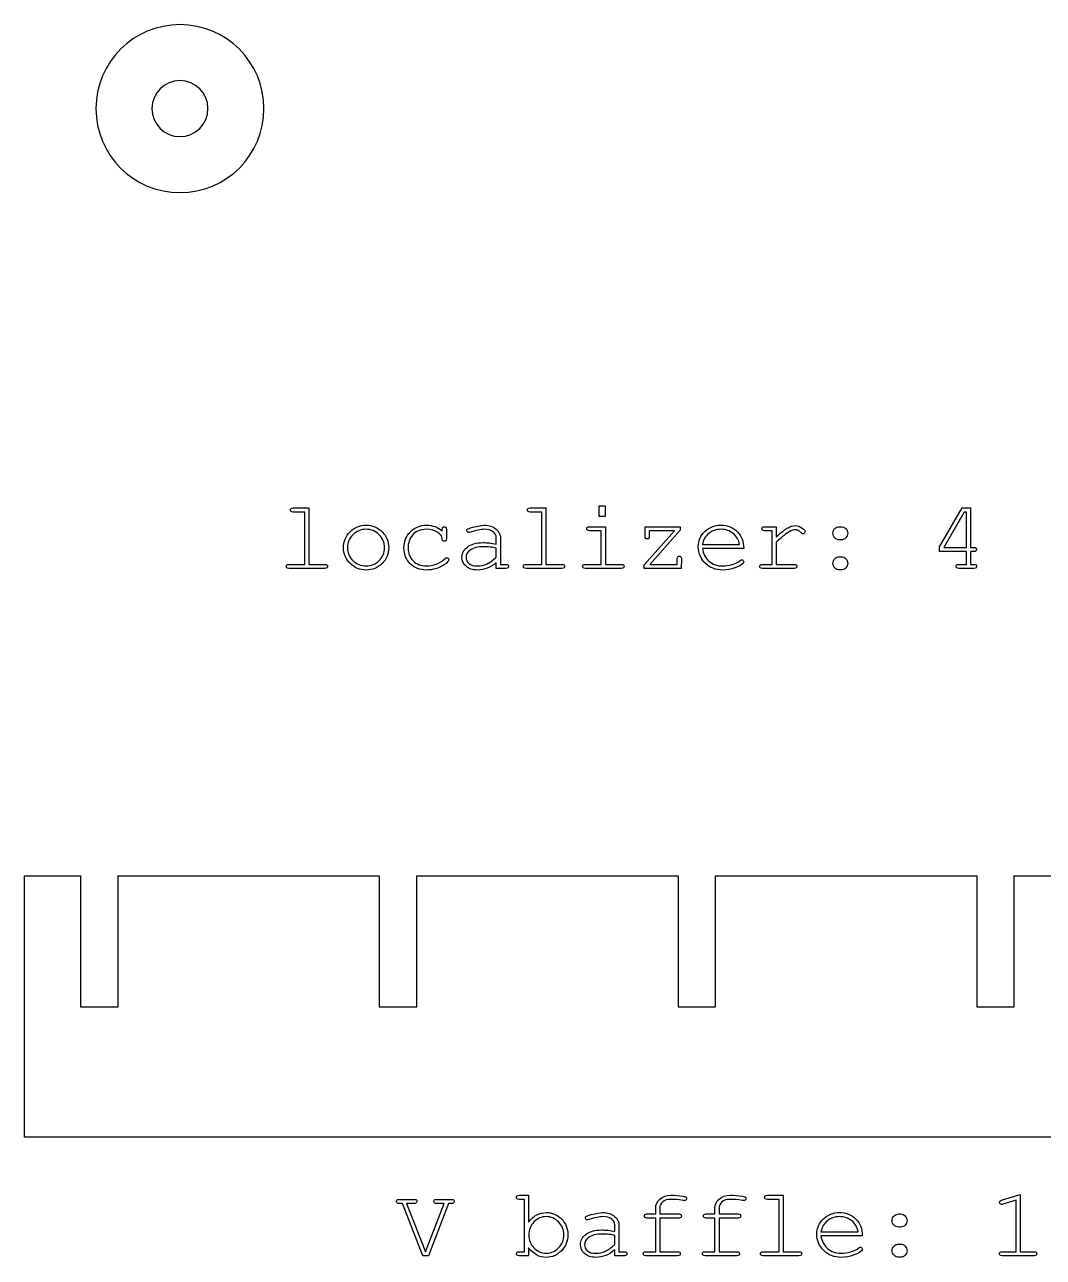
# Model space of a CAD drawing. Extents: x -1 to 217, y 141 to 272.
# Drawn here: x -0.9 to 53.6, y 205.8 to 271.8 of the extents above; entities that cross this region are included whole.
import ezdxf

# ---------------------------------------------------------------- set-up
doc = ezdxf.new("R2010")
doc.units = 0
doc.layers.add('Layer_1', color=7, linetype='CONTINUOUS')

msp = doc.modelspace()

# ---------------------------------------------------------------- linework, layer by layer
at = {"layer": 'Layer_1', "color": 7}
for p, q in [((13.431033, 245.938854), (14.273359, 245.938854)), ((14.056318, 245.719229), (13.431033, 245.719229)), ((14.056318, 242.913198), (14.056318, 245.719229)), ((14.273359, 245.938854), (14.273359, 242.913198)), ((26.131033, 245.938854), (26.973359, 245.938854)), ((26.756317, 245.719229), (26.131033, 245.719229)), ((26.756317, 242.913198), (26.756317, 245.719229)), ((26.973359, 245.938854), (26.973359, 242.913198)), ((29.825381, 245.486685), (29.825381, 246.047374)), ((29.825381, 246.047374), (30.145775, 246.047374)), ((30.145775, 246.047374), (30.145775, 245.486685)), ((48.053725, 243.85371), (49.260369, 245.938854)), ((49.379227, 245.719229), (48.2811, 243.82012)), ((49.260369, 245.938854), (49.712539, 245.938854)), ((49.492913, 245.719229), (49.379227, 245.719229)), ((49.492913, 243.82012), (49.492913, 245.719229)), ((49.712539, 245.938854), (49.712539, 243.82012)), ((30.145775, 245.486685), (29.825381, 245.486685)), ((21.419176, 244.714122), (21.419176, 244.786469)), ((21.419176, 244.714122), (21.419176, 244.714122)), ((21.6388, 244.786469), (21.6388, 244.295543)), ((29.303446, 244.933747), (30.153525, 244.933747)), ((29.936485, 244.714122), (29.303449, 244.714122)), ((29.936485, 242.913198), (29.936485, 244.714122)), ((30.153525, 244.933747), (30.153525, 242.913198)), ((32.238154, 242.889944), (33.855626, 244.714122)), ((32.287247, 244.419566), (32.287247, 244.933747)), ((32.287247, 244.933747), (34.163101, 244.933747)), ((33.855626, 244.714122), (32.506871, 244.714122)), ((32.506871, 244.714122), (32.506871, 244.419566)), ((34.163101, 244.73996), (32.537877, 242.913198)), ((34.163101, 244.933747), (34.163101, 244.73996)), ((39.086832, 244.714122), (38.686339, 244.714122)), ((38.68634, 244.933747), (39.303872, 244.933747)), ((39.086832, 242.905447), (39.086832, 244.714122)), ((39.303872, 244.933747), (39.303872, 244.385977)), ((42.693329, 244.933747), (42.786347, 244.933747)), ((42.693329, 244.933747), (42.693329, 244.933747)), ((18.332026, 243.809785), (18.332026, 243.809785)), ((18.55165, 243.809785), (18.55165, 243.809785)), ((24.312539, 243.998403), (24.312539, 244.349803)), ((24.312539, 243.298188), (24.312539, 243.776195)), ((24.532163, 244.349803), (24.532163, 242.913199)), ((37.562893, 243.763276), (35.351142, 243.763276)), ((35.353726, 243.982901), (37.343268, 243.982901)), ((37.562893, 243.763276), (37.562893, 243.763276)), ((39.303873, 244.101756), (39.303873, 242.913199)), ((42.786347, 244.230948), (42.693329, 244.230948)), ((48.053725, 243.603079), (48.053725, 243.85371)), ((48.2811, 243.82012), (49.492913, 243.82012)), ((49.712539, 243.82012), (49.893408, 243.82012)), ((34.005487, 242.913198), (34.005487, 243.212922)), ((34.225112, 243.212922), (34.222529, 242.696157)), ((42.693329, 243.318858), (42.786347, 243.318858)), ((42.693329, 243.318858), (42.693329, 243.318858)), ((49.492913, 243.603079), (48.053725, 243.603079)), ((49.492913, 242.913198), (49.492913, 243.603079)), ((49.893408, 243.603079), (49.712539, 243.603079)), ((49.712539, 243.603079), (49.712539, 242.913198)), ((13.203656, 242.913198), (14.056318, 242.913198)), ((15.12602, 242.696157), (13.203656, 242.696157)), ((14.273359, 242.913198), (15.12602, 242.913198)), ((24.312539, 242.696157), (24.312539, 243.0088)), ((24.821552, 242.696157), (24.312539, 242.696157)), ((24.532163, 242.913199), (24.82155, 242.913199)), ((25.903656, 242.913198), (26.756317, 242.913198)), ((27.82602, 242.696157), (25.903656, 242.696157)), ((26.973359, 242.913198), (27.82602, 242.913198)), ((29.083824, 242.913198), (29.936485, 242.913198)), ((31.006187, 242.696157), (29.083824, 242.696157)), ((30.153525, 242.913198), (31.006186, 242.913198)), ((32.238154, 242.696157), (32.238154, 242.889944)), ((34.222529, 242.696157), (32.238154, 242.696157)), ((32.537877, 242.913198), (34.005487, 242.913198)), ((40.265054, 242.696157), (38.562315, 242.696157)), ((38.562316, 242.905447), (39.086832, 242.905447)), ((39.303873, 242.913199), (40.265055, 242.913199)), ((42.786347, 242.618643), (42.693329, 242.618643)), ((49.087254, 242.913198), (49.492913, 242.913198)), ((49.893408, 242.696157), (49.087254, 242.696157)), ((49.712539, 242.913198), (49.893408, 242.913198)), ((19.111823, 208.889229), (19.920559, 208.889229)), ((21.109117, 208.889229), (21.915269, 208.889229)), ((25.536754, 209.108854), (26.045767, 209.108854)), ((25.828726, 208.889229), (25.536754, 208.889229)), ((25.828726, 206.083198), (25.828726, 208.889229)), ((26.045767, 209.108854), (26.045767, 207.669665)), ((38.831033, 209.108854), (39.673359, 209.108854)), ((39.456317, 208.889229), (38.831033, 208.889229)), ((39.456317, 206.083198), (39.456317, 208.889229)), ((39.673359, 209.108854), (39.673359, 206.083198)), ((51.378587, 208.840136), (52.370775, 209.152779)), ((52.153734, 208.853055), (51.445767, 208.630847)), ((52.153734, 206.083198), (52.153734, 208.853055)), ((52.370775, 209.152779), (52.370775, 206.083198)), ((19.279771, 208.672188), (19.111823, 208.672188)), ((20.372728, 205.866157), (19.279771, 208.672188)), ((19.920559, 208.672188), (19.504564, 208.672188)), ((19.504564, 208.672188), (20.512254, 206.083198)), ((20.527757, 206.083198), (21.522528, 208.672188)), ((21.749904, 208.672188), (20.675035, 205.866157)), ((21.522528, 208.672188), (21.109117, 208.672188)), ((21.915269, 208.672188), (21.749904, 208.672188)), ((32.380264, 208.103747), (32.850519, 208.103747)), ((32.850519, 208.103747), (32.850519, 208.431893)), ((33.070143, 208.431893), (33.070143, 208.103747)), ((33.070143, 208.103747), (34.085584, 208.103747)), ((35.555264, 208.103747), (36.025519, 208.103747)), ((36.025519, 208.103747), (36.025519, 208.431893)), ((36.245143, 208.431893), (36.245143, 208.103747)), ((36.245143, 208.103747), (37.260584, 208.103747)), ((45.868329, 208.103747), (45.961347, 208.103747)), ((45.868329, 208.103747), (45.868329, 208.103747)), ((30.662539, 207.168403), (30.662539, 207.519803)), ((30.882163, 207.519803), (30.882163, 206.083199)), ((32.850519, 207.884122), (32.380264, 207.884122)), ((32.850519, 206.083198), (32.850519, 207.884122)), ((33.070144, 207.884122), (33.070144, 206.083198)), ((34.085584, 207.884122), (33.070144, 207.884122)), ((36.025519, 207.884122), (35.555264, 207.884122)), ((36.025519, 206.083198), (36.025519, 207.884122)), ((36.245144, 207.884122), (36.245144, 206.083198)), ((37.260584, 207.884122), (36.245144, 207.884122)), ((27.929373, 206.979785), (27.929373, 206.979785)), ((30.662539, 206.468188), (30.662539, 206.946195)), ((43.912893, 206.933276), (41.701142, 206.933276)), ((41.703726, 207.152901), (43.693268, 207.152901)), ((43.912893, 206.933276), (43.912893, 206.933276)), ((45.961347, 207.400948), (45.868329, 207.400948)), ((26.045767, 206.292488), (26.045767, 205.866157)), ((30.662539, 205.866157), (30.662539, 206.1788)), ((45.868329, 206.488858), (45.961347, 206.488858)), ((45.868329, 206.488858), (45.868329, 206.488858)), ((20.675035, 205.866157), (20.372728, 205.866157)), ((20.512254, 206.083198), (20.527757, 206.083198)), ((25.536754, 206.083198), (25.828726, 206.083198)), ((26.045767, 205.866157), (25.536754, 205.866157)), ((31.171552, 205.866157), (30.662539, 205.866157)), ((30.882163, 206.083199), (31.17155, 206.083199)), ((32.326003, 206.083198), (32.850519, 206.083198)), ((34.023574, 205.866157), (32.326003, 205.866157)), ((33.070144, 206.083198), (34.023574, 206.083198)), ((35.501003, 206.083198), (36.025519, 206.083198)), ((37.198574, 205.866157), (35.501003, 205.866157)), ((36.245144, 206.083198), (37.198574, 206.083198)), ((38.603656, 206.083198), (39.456317, 206.083198)), ((40.52602, 205.866157), (38.603656, 205.866157)), ((39.673359, 206.083198), (40.52602, 206.083198)), ((45.961347, 205.788643), (45.868329, 205.788643)), ((51.409593, 206.083198), (52.153734, 206.083198)), ((53.114915, 205.866157), (51.409593, 205.866157)), ((52.370775, 206.083198), (53.114915, 206.083198))]:
    msp.add_line(p, q, dxfattribs=at)
at = {"layer": 'Layer_1', "color": 1}
for p, q in [((-0.949211, 212.216157), (-0.949211, 226.216144)), ((-0.949211, 226.216144), (2.045143, 226.216144)), ((2.045143, 226.216144), (2.045143, 219.210508)), ((4.056432, 219.210508), (4.056432, 226.216144)), ((4.056432, 226.216144), (18.045145, 226.216144)), ((18.045145, 226.216144), (18.045145, 219.210508)), ((20.056434, 219.210508), (20.056434, 226.216144)), ((20.056434, 226.216144), (34.045144, 226.216144)), ((34.045144, 226.216144), (34.045144, 219.210508)), ((36.056435, 219.210508), (36.056435, 226.216144)), ((36.056435, 226.216144), (50.045126, 226.216144)), ((50.045126, 226.216144), (50.045126, 219.210508)), ((52.056419, 219.210508), (52.056419, 226.216144)), ((52.056419, 226.216144), (66.045151, 226.216144)), ((2.045143, 219.210508), (3.050788, 219.210508)), ((3.050788, 219.210508), (4.056432, 219.210508)), ((18.045145, 219.210508), (19.050788, 219.210508)), ((19.050788, 219.210508), (20.056434, 219.210508)), ((34.045144, 219.210508), (35.050786, 219.210508)), ((35.050786, 219.210508), (36.056435, 219.210508)), ((50.045126, 219.210508), (51.050791, 219.210508)), ((51.050791, 219.210508), (52.056419, 219.210508)), ((3.050788, 212.216157), (-0.949211, 212.216157)), ((211.050787, 212.216157), (3.050788, 212.216157))]:
    msp.add_line(p, q, dxfattribs=at)
for points in [[(7.368788, 271.834156), (4.883506, 271.834156), (2.868787, 269.819442), (2.868787, 267.334157)], [(11.868789, 267.334157), (11.868789, 269.819442), (9.854068, 271.834156), (7.368788, 271.834156)], [(7.368788, 268.834169), (6.540361, 268.834169), (5.868788, 268.162587), (5.868788, 267.334157)], [(8.868788, 267.334157), (8.868788, 268.162587), (8.197216, 268.834169), (7.368788, 268.834169)], [(2.868787, 267.334157), (2.868787, 264.848875), (4.883506, 262.834161), (7.368788, 262.834161)], [(5.868788, 267.334157), (5.868788, 266.505731), (6.540361, 265.834146), (7.368788, 265.834146)], [(7.368788, 265.834146), (8.197216, 265.834146), (8.868788, 266.505731), (8.868788, 267.334157)], [(7.368788, 262.834161), (9.854068, 262.834161), (11.868789, 264.848875), (11.868789, 267.334157)]]:
    msp.add_open_spline(points, degree=3, dxfattribs=at)
at = {"layer": 'Layer_1', "color": 7}
for points in [[(13.283755, 245.830333), (13.283754, 245.861336), (13.294951, 245.887174), (13.317345, 245.907848)], [(13.318637, 245.750235), (13.295381, 245.770902), (13.283754, 245.797602), (13.283755, 245.830333)], [(13.317345, 245.907848), (13.339737, 245.928515), (13.377633, 245.93885), (13.431033, 245.938854)], [(13.431033, 245.719229), (13.379356, 245.719226), (13.34189, 245.729561), (13.318637, 245.750235)], [(25.983754, 245.830333), (25.983753, 245.861336), (25.994951, 245.887174), (26.017345, 245.907848)], [(26.018637, 245.750235), (25.995381, 245.770902), (25.983754, 245.797602), (25.983754, 245.830333)], [(26.017345, 245.907848), (26.039736, 245.928515), (26.077634, 245.93885), (26.131033, 245.938854)], [(26.131033, 245.719229), (26.079356, 245.719226), (26.04189, 245.729561), (26.018637, 245.750235)], [(16.125442, 243.809785), (16.125442, 244.140512), (16.243436, 244.42344), (16.479426, 244.65857)], [(16.633163, 244.503541), (16.439375, 244.311475), (16.342482, 244.080223), (16.342483, 243.809785)], [(16.479426, 244.65857), (16.715413, 244.893696), (17.002218, 245.011259), (17.339838, 245.011262)], [(17.337254, 244.791637), (17.061645, 244.791635), (16.826948, 244.695603), (16.633163, 244.503541)], [(18.041346, 244.504833), (17.847557, 244.696033), (17.61286, 244.791635), (17.337254, 244.791637)], [(17.339838, 245.011262), (17.674011, 245.011259), (17.959522, 244.894126), (18.196375, 244.659862)], [(18.332026, 243.809785), (18.332023, 244.081946), (18.23513, 244.313628), (18.041346, 244.504833)], [(18.196375, 244.659862), (18.433223, 244.425594), (18.551648, 244.142235), (18.55165, 243.809785)], [(19.367621, 243.794282), (19.367621, 244.143957), (19.482601, 244.434206), (19.712562, 244.66503)], [(19.835292, 244.48933), (19.668204, 244.28779), (19.584661, 244.056969), (19.584662, 243.796866)], [(19.712562, 244.66503), (19.942521, 244.895849), (20.232339, 245.011259), (20.582017, 245.011262)], [(20.569098, 244.791637), (20.24698, 244.791635), (20.002378, 244.690866), (19.835292, 244.48933)], [(21.177588, 244.626272), (21.026863, 244.736513), (20.824033, 244.791635), (20.569098, 244.791637)], [(20.582017, 245.011262), (20.914467, 245.011259), (21.19352, 244.912213), (21.419176, 244.714122)], [(21.419175, 244.277456), (21.408839, 244.399756), (21.328308, 244.516027), (21.177588, 244.626272)], [(21.419176, 244.786469), (21.419173, 244.839866), (21.429508, 244.877762), (21.450181, 244.900157)], [(21.450181, 244.900157), (21.470851, 244.922548), (21.496687, 244.933745), (21.527696, 244.933747)], [(21.527696, 244.933747), (21.560423, 244.933745), (21.587121, 244.922548), (21.607794, 244.900157)], [(21.607794, 244.900157), (21.628464, 244.877762), (21.638796, 244.839866), (21.6388, 244.786469)], [(22.733824, 244.727041), (22.733823, 244.756323), (22.742435, 244.779577), (22.759661, 244.796804)], [(22.763538, 244.649527), (22.74373, 244.670195), (22.733824, 244.696033), (22.733824, 244.727041)], [(22.759661, 244.796804), (22.783777, 244.822641), (22.8811, 244.857953), (23.051633, 244.902741)], [(22.834593, 244.618521), (22.807031, 244.618519), (22.783347, 244.628854), (22.763538, 244.649527)], [(22.94053, 244.644359), (22.885408, 244.627131), (22.850095, 244.618519), (22.834593, 244.618521)], [(23.651081, 244.791637), (23.48227, 244.791635), (23.24542, 244.742542), (22.94053, 244.644359)], [(23.051633, 244.902741), (23.320349, 244.975086), (23.523609, 245.011259), (23.661415, 245.011262)], [(24.147174, 244.659862), (24.03693, 244.74771), (23.871565, 244.791635), (23.651081, 244.791637)], [(23.661415, 245.011262), (23.935298, 245.011259), (24.148894, 244.943649), (24.302202, 244.808432)], [(24.312539, 244.349803), (24.312537, 244.468657), (24.257415, 244.57201), (24.147174, 244.659862)], [(24.302202, 244.808432), (24.455507, 244.67321), (24.53216, 244.520334), (24.532163, 244.349803)], [(29.15617, 244.822643), (29.156169, 244.855369), (29.167367, 244.882068), (29.189758, 244.902741)], [(29.191053, 244.745128), (29.167798, 244.765797), (29.15617, 244.791635), (29.15617, 244.822643)], [(29.189758, 244.902741), (29.212149, 244.923409), (29.250046, 244.933745), (29.303446, 244.933747)], [(29.303449, 244.714122), (29.251772, 244.71412), (29.214306, 244.724455), (29.191053, 244.745128)], [(32.318252, 244.308462), (32.29758, 244.330854), (32.287247, 244.367888), (32.287247, 244.419566)], [(32.506871, 244.419566), (32.50687, 244.367888), (32.496535, 244.330854), (32.475865, 244.308462)], [(35.131517, 243.861461), (35.131517, 244.176686), (35.248219, 244.447125), (35.481625, 244.672781)], [(35.69479, 244.569428), (35.512199, 244.421287), (35.398511, 244.225778), (35.353726, 243.982901)], [(35.481625, 244.672781), (35.715029, 244.898433), (36.003986, 245.011259), (36.348497, 245.011262)], [(36.348497, 244.791637), (36.095281, 244.791635), (35.877379, 244.717565), (35.69479, 244.569428)], [(36.348497, 245.011262), (36.70334, 245.011259), (36.995311, 244.895418), (37.224412, 244.663738)], [(37.003496, 244.566844), (36.820042, 244.716704), (36.60171, 244.791635), (36.348497, 244.791637)], [(37.343268, 243.982901), (37.300202, 244.222333), (37.186945, 244.416981), (37.003496, 244.566844)], [(37.224412, 244.663738), (37.453509, 244.432053), (37.566336, 244.1319), (37.562893, 243.763276)], [(38.575235, 244.745128), (38.552841, 244.765797), (38.541644, 244.792496), (38.541647, 244.825227)], [(38.541647, 244.825227), (38.541647, 244.85623), (38.552414, 244.882068), (38.573944, 244.902741)], [(38.573944, 244.902741), (38.595474, 244.923409), (38.63294, 244.933745), (38.68634, 244.933747)], [(38.686339, 244.714122), (38.634662, 244.71412), (38.597628, 244.724455), (38.575235, 244.745128)], [(39.303872, 244.385977), (39.586368, 244.640912), (39.797811, 244.804984), (39.9382, 244.878195)], [(39.997629, 244.657278), (39.86413, 244.581484), (39.632878, 244.39631), (39.303873, 244.101756)], [(39.9382, 244.878195), (40.078586, 244.951401), (40.208208, 244.988005), (40.327065, 244.988007)], [(40.339986, 244.770966), (40.245243, 244.770964), (40.131125, 244.733068), (39.997629, 244.657278)], [(40.327065, 244.988007), (40.456254, 244.988005), (40.576402, 244.944511), (40.687509, 244.857524)], [(40.47176, 244.737377), (40.426972, 244.759768), (40.383047, 244.770964), (40.339986, 244.770966)], [(40.629374, 244.613353), (40.569082, 244.67364), (40.516544, 244.714981), (40.47176, 244.737377)], [(40.696553, 244.555217), (40.684491, 244.561244), (40.662101, 244.580623), (40.629374, 244.613353)], [(40.687509, 244.857524), (40.79861, 244.770534), (40.854162, 244.704646), (40.854165, 244.659862)], [(40.740478, 244.546174), (40.723248, 244.546172), (40.708608, 244.549186), (40.696553, 244.555217)], [(40.821868, 244.578472), (40.800335, 244.556938), (40.773204, 244.546172), (40.740478, 244.546174)], [(40.854165, 244.659862), (40.854162, 244.627132), (40.843395, 244.600001), (40.821868, 244.578472)], [(42.34193, 244.579763), (42.341928, 244.681392), (42.376809, 244.765797), (42.446574, 244.832978)], [(42.445283, 244.3343), (42.376379, 244.403201), (42.341928, 244.485022), (42.34193, 244.579763)], [(42.446574, 244.832978), (42.516336, 244.900155), (42.598588, 244.933745), (42.693329, 244.933747)], [(42.786347, 244.933747), (42.882808, 244.933745), (42.96549, 244.899294), (43.034394, 244.830394)], [(43.137747, 244.584931), (43.137745, 244.483299), (43.102864, 244.398894), (43.033102, 244.331717)], [(43.034394, 244.830394), (43.103294, 244.76149), (43.137745, 244.679669), (43.137747, 244.584931)], [(16.479426, 242.963583), (16.243436, 243.19871), (16.125442, 243.480777), (16.125442, 243.809785)], [(16.342483, 243.809785), (16.342482, 243.541066), (16.439375, 243.310245), (16.633163, 243.11732)], [(18.041346, 243.116028), (18.23513, 243.308092), (18.332023, 243.539344), (18.332026, 243.809785)], [(18.55165, 243.809785), (18.551648, 243.479055), (18.433223, 243.196557), (18.196375, 242.962291)], [(19.70481, 242.945496), (19.480017, 243.168566), (19.367621, 243.451494), (19.367621, 243.794282)], [(19.584662, 243.796866), (19.584661, 243.516089), (19.676817, 243.284407), (19.86113, 243.101818)], [(21.454058, 244.177979), (21.434246, 244.197787), (21.422618, 244.230946), (21.419175, 244.277456)], [(21.527696, 244.148265), (21.498412, 244.148264), (21.473864, 244.158168), (21.454058, 244.177979)], [(21.606503, 244.181855), (21.586691, 244.15946), (21.560422, 244.148264), (21.527696, 244.148265)], [(21.6388, 244.295543), (21.637071, 244.242143), (21.626308, 244.204247), (21.606503, 244.181855)], [(22.472858, 243.29302), (22.472858, 243.50317), (22.56932, 243.686621), (22.762246, 243.843374)], [(22.762246, 243.843374), (22.955171, 244.000125), (23.236807, 244.078501), (23.607156, 244.078502)], [(23.63041, 243.861461), (23.315183, 243.86146), (23.068859, 243.793419), (22.891437, 243.657339)], [(23.607156, 244.078502), (23.707062, 244.078501), (23.815582, 244.072041), (23.932717, 244.059123)], [(23.989561, 243.84079), (23.875871, 243.85457), (23.756154, 243.86146), (23.63041, 243.861461)], [(23.932717, 244.059123), (24.049849, 244.046203), (24.176456, 244.025963), (24.312539, 243.998403)], [(24.312539, 243.776195), (24.210907, 243.805477), (24.103248, 243.827009), (23.989561, 243.84079)], [(32.398351, 244.274872), (32.365623, 244.274871), (32.338922, 244.286067), (32.318252, 244.308462)], [(32.475865, 244.308462), (32.455193, 244.286067), (32.429356, 244.274871), (32.398351, 244.274872)], [(35.504879, 242.976502), (35.255971, 243.220242), (35.131517, 243.515228), (35.131517, 243.861461)], [(35.351142, 243.763276), (35.389037, 243.4825), (35.506601, 243.256416), (35.703833, 243.085023)], [(42.693329, 244.230948), (42.596865, 244.230946), (42.514183, 244.265397), (42.445283, 244.3343)], [(43.033102, 244.331717), (42.963337, 244.264536), (42.881085, 244.230946), (42.786347, 244.230948)], [(49.893408, 243.82012), (49.946804, 243.820119), (49.9847, 243.810214), (50.007094, 243.790406)], [(50.007094, 243.790406), (50.029495, 243.770596), (50.040678, 243.744327), (50.040678, 243.711599)], [(16.633163, 243.11732), (16.826948, 242.924395), (17.061645, 242.827932), (17.337254, 242.827932)], [(17.337254, 242.827932), (17.61286, 242.827932), (17.847557, 242.923964), (18.041346, 243.116028)], [(19.86113, 243.101818), (20.045442, 242.919227), (20.284015, 242.827932), (20.576849, 242.827932)], [(21.092321, 242.92095), (21.267158, 242.982962), (21.425201, 243.082869), (21.566453, 243.220673)], [(21.765408, 243.168997), (21.765405, 243.094927), (21.678416, 243.001048), (21.504442, 242.88736)], [(21.566453, 243.220673), (21.602624, 243.255124), (21.634491, 243.272349), (21.662054, 243.27235)], [(21.662054, 243.27235), (21.691335, 243.272349), (21.715881, 243.262445), (21.735693, 243.242636)], [(21.735693, 243.242636), (21.755498, 243.222826), (21.765404, 243.19828), (21.765408, 243.168997)], [(22.692483, 242.808554), (22.546066, 242.940328), (22.472858, 243.101817), (22.472858, 243.29302)], [(22.891437, 243.657339), (22.757078, 243.555708), (22.689898, 243.434269), (22.689899, 243.29302)], [(22.689899, 243.29302), (22.689898, 243.162106), (22.741144, 243.051863), (22.843637, 242.962291)], [(23.815153, 242.940329), (23.97621, 243.015259), (24.142005, 243.134546), (24.312539, 243.298188)], [(34.005487, 243.212922), (34.005485, 243.264598), (34.01539, 243.301632), (34.035202, 243.324026)], [(34.035202, 243.324026), (34.05501, 243.346419), (34.081277, 243.357615), (34.114008, 243.357616)], [(34.114008, 243.357616), (34.146736, 243.357615), (34.173434, 243.346419), (34.194107, 243.324026)], [(34.194107, 243.324026), (34.214776, 243.301633), (34.225109, 243.264598), (34.225112, 243.212922)], [(35.703833, 243.085023), (35.901064, 242.913629), (36.145235, 242.827932), (36.436347, 242.827932)], [(36.94536, 242.908031), (37.12278, 242.96143), (37.267474, 243.032054), (37.379442, 243.119904)], [(37.379442, 243.119904), (37.412169, 243.145742), (37.44059, 243.158661), (37.464708, 243.158662)], [(37.464708, 243.158662), (37.492267, 243.158661), (37.516382, 243.147895), (37.537055, 243.126364)], [(37.537055, 243.126364), (37.557724, 243.104832), (37.568057, 243.079424), (37.568061, 243.050141)], [(42.34193, 242.967459), (42.341928, 243.067366), (42.376809, 243.15091), (42.446574, 243.218089)], [(42.446574, 243.218089), (42.516336, 243.285268), (42.598588, 243.318858), (42.693329, 243.318858)], [(42.786347, 243.318858), (42.882808, 243.318858), (42.96549, 243.284838), (43.034394, 243.216798)], [(43.034394, 243.216798), (43.103294, 243.148756), (43.137745, 243.066505), (43.137747, 242.970043)], [(50.007094, 243.634085), (49.984693, 243.613413), (49.946804, 243.603078), (49.893408, 243.603079)], [(50.040678, 243.711599), (50.040675, 243.680593), (50.02946, 243.654754), (50.007094, 243.634085)], [(13.058962, 242.804678), (13.058962, 242.837406), (13.070158, 242.863675), (13.092552, 242.883485)], [(13.092552, 242.727163), (13.070158, 242.747834), (13.058962, 242.773672), (13.058962, 242.804678)], [(13.092552, 242.883485), (13.114945, 242.903294), (13.151979, 242.913198), (13.203656, 242.913198)], [(13.203656, 242.696157), (13.151979, 242.696157), (13.114945, 242.706493), (13.092552, 242.727163)], [(15.12602, 242.913198), (15.179416, 242.913198), (15.217312, 242.903294), (15.239708, 242.883485)], [(15.239708, 242.727163), (15.217312, 242.706493), (15.179416, 242.696157), (15.12602, 242.696157)], [(15.239708, 242.883485), (15.262098, 242.863675), (15.273295, 242.837406), (15.273298, 242.804678)], [(15.273298, 242.804678), (15.273295, 242.773672), (15.262098, 242.747834), (15.239708, 242.727163)], [(17.339838, 242.610891), (17.002218, 242.610891), (16.715413, 242.728455), (16.479426, 242.963583)], [(18.196375, 242.962291), (17.959522, 242.728025), (17.674011, 242.610891), (17.339838, 242.610891)], [(20.566515, 242.610891), (20.216836, 242.610891), (19.929601, 242.722426), (19.70481, 242.945496)], [(21.504442, 242.88736), (21.223664, 242.703048), (20.911022, 242.610891), (20.566515, 242.610891)], [(20.576849, 242.827932), (20.745657, 242.827932), (20.917481, 242.858938), (21.092321, 242.92095)], [(23.302265, 242.610891), (23.042159, 242.610891), (22.838899, 242.676779), (22.692483, 242.808554)], [(22.843637, 242.962291), (22.946127, 242.872719), (23.095558, 242.827932), (23.29193, 242.827932)], [(23.29193, 242.827932), (23.479686, 242.827932), (23.654094, 242.865398), (23.815153, 242.940329)], [(24.312539, 243.0088), (23.997311, 242.743527), (23.660553, 242.610891), (23.302265, 242.610891)], [(24.82155, 242.913199), (24.874947, 242.913198), (24.912843, 242.903294), (24.935239, 242.883485)], [(24.935239, 242.727163), (24.912844, 242.706493), (24.874948, 242.696157), (24.821552, 242.696157)], [(24.935239, 242.883485), (24.95763, 242.863675), (24.968827, 242.837406), (24.968827, 242.804678)], [(24.968827, 242.804678), (24.968824, 242.773672), (24.957626, 242.747834), (24.935239, 242.727163)], [(25.792552, 242.727163), (25.770158, 242.747834), (25.758961, 242.773672), (25.758964, 242.804678)], [(25.758964, 242.804678), (25.758964, 242.837406), (25.770161, 242.863675), (25.792552, 242.883485)], [(25.792552, 242.883485), (25.814947, 242.903294), (25.851979, 242.913198), (25.903656, 242.913198)], [(25.903656, 242.696157), (25.851979, 242.696157), (25.814945, 242.706493), (25.792552, 242.727163)], [(27.82602, 242.913198), (27.879416, 242.913198), (27.917312, 242.903294), (27.939708, 242.883485)], [(27.939708, 242.727163), (27.917312, 242.706493), (27.879416, 242.696157), (27.82602, 242.696157)], [(27.939708, 242.883485), (27.962099, 242.863675), (27.973296, 242.837406), (27.973296, 242.804678)], [(27.973296, 242.804678), (27.973294, 242.773672), (27.962095, 242.747834), (27.939708, 242.727163)], [(28.939128, 242.804678), (28.939128, 242.837406), (28.950325, 242.863675), (28.97272, 242.883485)], [(28.97272, 242.727163), (28.950325, 242.747834), (28.939128, 242.773672), (28.939128, 242.804678)], [(28.97272, 242.883485), (28.99511, 242.903294), (29.032147, 242.913198), (29.083824, 242.913198)], [(29.083824, 242.696157), (29.032147, 242.696157), (28.995112, 242.706493), (28.97272, 242.727163)], [(31.006186, 242.913198), (31.059583, 242.913198), (31.097479, 242.903294), (31.119874, 242.883485)], [(31.119874, 242.727163), (31.09748, 242.706493), (31.059584, 242.696157), (31.006187, 242.696157)], [(31.119874, 242.883485), (31.142265, 242.863675), (31.153462, 242.837406), (31.153462, 242.804678)], [(31.153462, 242.804678), (31.15346, 242.773672), (31.142262, 242.747834), (31.119874, 242.727163)], [(36.436347, 242.610891), (36.064275, 242.610891), (35.753786, 242.732762), (35.504879, 242.976502)], [(36.436347, 242.827932), (36.598265, 242.827932), (36.767935, 242.854632), (36.94536, 242.908031)], [(37.086178, 242.723288), (36.875164, 242.648357), (36.658554, 242.610891), (36.436347, 242.610891)], [(37.52672, 242.964875), (37.444035, 242.878747), (37.297188, 242.798218), (37.086178, 242.723288)], [(37.568061, 243.050141), (37.568058, 243.020857), (37.554278, 242.992435), (37.52672, 242.964875)], [(38.451211, 242.725871), (38.428817, 242.745681), (38.417619, 242.771088), (38.417623, 242.802094)], [(38.417623, 242.802094), (38.417623, 242.831377), (38.42839, 242.855924), (38.44992, 242.875733)], [(38.44992, 242.875733), (38.47145, 242.895542), (38.508917, 242.905447), (38.562316, 242.905447)], [(38.562315, 242.696157), (38.510638, 242.696157), (38.473603, 242.706062), (38.451211, 242.725871)], [(40.378743, 242.727163), (40.356346, 242.706493), (40.31845, 242.696157), (40.265054, 242.696157)], [(40.265055, 242.913199), (40.318451, 242.913198), (40.356347, 242.903294), (40.378743, 242.883485)], [(40.378743, 242.883485), (40.401134, 242.863675), (40.412331, 242.837406), (40.412334, 242.804678)], [(40.412334, 242.804678), (40.412332, 242.773672), (40.401134, 242.747834), (40.378743, 242.727163)], [(42.445283, 242.720704), (42.376379, 242.788744), (42.341928, 242.870996), (42.34193, 242.967459)], [(42.693329, 242.618643), (42.596865, 242.618643), (42.514183, 242.652663), (42.445283, 242.720704)], [(43.033102, 242.719412), (42.963337, 242.652233), (42.881085, 242.618643), (42.786347, 242.618643)], [(43.137747, 242.970043), (43.137745, 242.870135), (43.102864, 242.786591), (43.033102, 242.719412)], [(48.93998, 242.804678), (48.93998, 242.837406), (48.951163, 242.863675), (48.973564, 242.883485)], [(48.973564, 242.727163), (48.951163, 242.747834), (48.93998, 242.773672), (48.93998, 242.804678)], [(48.973564, 242.883485), (48.995966, 242.903294), (49.033854, 242.913198), (49.087254, 242.913198)], [(49.087254, 242.696157), (49.033854, 242.696157), (48.995959, 242.706493), (48.973564, 242.727163)], [(49.893408, 242.913198), (49.946804, 242.913198), (49.9847, 242.903293), (50.007094, 242.883484)], [(50.007094, 242.727163), (49.9847, 242.706493), (49.946804, 242.696157), (49.893408, 242.696157)], [(50.007094, 242.883484), (50.029495, 242.863675), (50.040678, 242.837406), (50.040678, 242.804678)], [(50.040678, 242.804678), (50.040675, 242.773672), (50.02946, 242.747834), (50.007094, 242.727163)], [(18.967129, 208.780708), (18.967129, 208.801376), (18.972727, 208.820755), (18.983924, 208.838844)], [(18.983924, 208.722572), (18.972727, 208.740656), (18.967129, 208.760035), (18.967129, 208.780708)], [(18.983924, 208.838844), (18.99512, 208.856928), (19.009331, 208.869847), (19.026557, 208.877602)], [(19.026557, 208.877602), (19.043782, 208.88535), (19.072204, 208.889226), (19.111823, 208.889229)], [(19.920559, 208.889229), (19.961899, 208.889226), (19.990752, 208.88535), (20.007117, 208.877602)], [(20.007117, 208.877602), (20.02348, 208.869847), (20.037261, 208.856928), (20.048458, 208.838844)], [(20.065253, 208.780708), (20.065252, 208.760035), (20.059223, 208.740656), (20.047166, 208.722572)], [(20.048458, 208.838844), (20.059654, 208.820755), (20.065252, 208.801376), (20.065253, 208.780708)], [(20.961839, 208.780708), (20.961837, 208.801376), (20.967866, 208.820755), (20.979926, 208.838844)], [(20.978634, 208.722572), (20.967435, 208.740656), (20.961837, 208.760035), (20.961839, 208.780708)], [(20.979926, 208.838844), (20.991982, 208.856928), (21.006193, 208.869847), (21.022559, 208.877602)], [(21.022559, 208.877602), (21.038921, 208.88535), (21.067774, 208.889226), (21.109117, 208.889229)], [(21.915269, 208.889229), (21.956607, 208.889226), (21.985891, 208.88535), (22.003119, 208.877602)], [(22.003119, 208.877602), (22.020341, 208.869847), (22.034552, 208.856928), (22.045752, 208.838844)], [(22.062547, 208.780708), (22.062544, 208.760035), (22.056515, 208.740656), (22.04446, 208.722572)], [(22.045752, 208.838844), (22.056946, 208.820755), (22.062544, 208.801376), (22.062547, 208.780708)], [(25.392062, 209.000333), (25.392062, 209.031336), (25.403259, 209.057174), (25.42565, 209.077848)], [(25.42565, 208.920235), (25.403255, 208.940902), (25.392062, 208.967602), (25.392062, 209.000333)], [(25.42565, 209.077848), (25.448044, 209.098515), (25.485077, 209.10885), (25.536754, 209.108854)], [(25.536754, 208.889229), (25.485077, 208.889226), (25.448042, 208.899561), (25.42565, 208.920235)], [(32.850519, 208.431893), (32.850518, 208.61448), (32.924588, 208.772954), (33.072728, 208.907316)], [(33.22388, 208.749703), (33.121387, 208.656682), (33.070141, 208.550746), (33.070143, 208.431893)], [(33.072728, 208.907316), (33.220865, 209.041671), (33.417236, 209.108851), (33.661839, 209.108854)], [(33.661838, 208.889229), (33.472356, 208.889226), (33.32637, 208.842717), (33.22388, 208.749703)], [(34.320712, 208.829801), (34.060605, 208.869417), (33.840981, 208.889226), (33.661838, 208.889229)], [(33.661839, 209.108854), (33.86682, 209.108851), (34.085583, 209.089903), (34.31813, 209.05201)], [(34.31813, 209.05201), (34.405977, 209.038226), (34.458945, 209.021862), (34.477035, 209.002917)], [(34.390475, 208.822049), (34.376692, 208.822047), (34.353438, 208.824632), (34.320712, 208.829801)], [(34.473158, 208.851764), (34.452485, 208.831951), (34.424924, 208.822047), (34.390475, 208.822049)], [(34.504163, 208.927986), (34.504161, 208.896978), (34.493823, 208.87157), (34.473158, 208.851764)], [(34.477035, 209.002917), (34.495118, 208.983966), (34.504163, 208.958989), (34.504163, 208.927986)], [(36.025519, 208.431893), (36.025518, 208.61448), (36.099588, 208.772954), (36.247728, 208.907316)], [(36.39888, 208.749703), (36.296387, 208.656682), (36.245141, 208.550746), (36.245143, 208.431893)], [(36.247728, 208.907316), (36.395865, 209.041671), (36.592236, 209.108851), (36.836839, 209.108854)], [(36.836838, 208.889229), (36.647356, 208.889226), (36.50137, 208.842717), (36.39888, 208.749703)], [(37.495712, 208.829801), (37.235605, 208.869417), (37.015981, 208.889226), (36.836838, 208.889229)], [(36.836839, 209.108854), (37.04182, 209.108851), (37.260583, 209.089903), (37.49313, 209.05201)], [(37.49313, 209.05201), (37.580977, 209.038226), (37.633945, 209.021862), (37.652035, 209.002917)], [(37.565475, 208.822049), (37.551692, 208.822047), (37.528438, 208.824632), (37.495712, 208.829801)], [(37.648158, 208.851764), (37.627485, 208.831951), (37.599924, 208.822047), (37.565475, 208.822049)], [(37.679163, 208.927986), (37.679161, 208.896978), (37.668823, 208.87157), (37.648158, 208.851764)], [(37.652035, 209.002917), (37.670118, 208.983966), (37.679163, 208.958989), (37.679163, 208.927986)], [(38.683754, 209.000333), (38.683753, 209.031336), (38.694951, 209.057174), (38.717345, 209.077848)], [(38.718637, 208.920235), (38.695381, 208.940902), (38.683754, 208.967602), (38.683754, 209.000333)], [(38.717345, 209.077848), (38.739736, 209.098515), (38.777634, 209.10885), (38.831033, 209.108854)], [(38.831033, 208.889229), (38.779356, 208.889226), (38.74189, 208.899561), (38.718637, 208.920235)], [(51.267484, 208.723864), (51.267483, 208.7497), (51.276095, 208.773815), (51.293321, 208.796211)], [(51.293321, 208.796211), (51.307101, 208.809989), (51.335523, 208.82463), (51.378587, 208.840136)], [(19.026557, 208.683815), (19.009331, 208.691564), (18.99512, 208.704483), (18.983924, 208.722572)], [(19.111823, 208.672188), (19.072204, 208.672185), (19.043782, 208.676061), (19.026557, 208.683815)], [(20.004533, 208.683815), (19.988168, 208.676061), (19.960176, 208.672185), (19.920559, 208.672188)], [(20.047166, 208.722572), (20.035107, 208.704483), (20.020896, 208.691563), (20.004533, 208.683815)], [(21.021267, 208.683815), (21.004039, 208.691564), (20.989828, 208.704483), (20.978634, 208.722572)], [(21.109117, 208.672188), (21.067773, 208.672185), (21.03849, 208.676061), (21.021267, 208.683815)], [(22.001827, 208.683815), (21.98546, 208.676061), (21.956607, 208.672185), (21.915269, 208.672188)], [(22.04446, 208.722572), (22.032399, 208.704483), (22.018188, 208.691563), (22.001827, 208.683815)], [(26.045767, 207.669665), (26.307593, 208.010727), (26.62368, 208.181259), (26.994029, 208.181262)], [(26.994029, 208.181262), (27.310976, 208.181259), (27.582277, 208.066279), (27.807933, 207.836321)], [(29.109661, 207.966804), (29.133777, 207.992641), (29.2311, 208.027953), (29.401633, 208.072741)], [(29.401633, 208.072741), (29.670349, 208.145086), (29.873609, 208.181259), (30.011415, 208.181262)], [(30.011415, 208.181262), (30.285298, 208.181259), (30.498894, 208.113649), (30.652202, 207.978432)], [(32.235571, 207.995227), (32.235571, 208.02623), (32.246768, 208.052068), (32.269159, 208.072741)], [(32.269159, 208.072741), (32.291554, 208.093409), (32.328587, 208.103745), (32.380264, 208.103747)], [(34.085584, 208.103747), (34.137259, 208.103745), (34.174293, 208.09341), (34.196689, 208.072741)], [(34.196689, 208.072741), (34.21908, 208.052068), (34.230277, 208.025369), (34.230277, 207.992643)], [(35.410571, 207.995227), (35.410571, 208.02623), (35.421768, 208.052068), (35.444159, 208.072741)], [(35.444159, 208.072741), (35.466554, 208.093409), (35.503587, 208.103745), (35.555264, 208.103747)], [(37.260584, 208.103747), (37.312259, 208.103745), (37.349293, 208.09341), (37.371689, 208.072741)], [(37.371689, 208.072741), (37.39408, 208.052068), (37.405277, 208.025369), (37.405277, 207.992643)], [(41.831625, 207.842781), (42.065029, 208.068433), (42.353986, 208.181259), (42.698497, 208.181262)], [(42.698497, 208.181262), (43.05334, 208.181259), (43.345311, 208.065418), (43.574412, 207.833738)], [(45.621574, 208.002978), (45.691336, 208.070155), (45.773588, 208.103745), (45.868329, 208.103747)], [(45.961347, 208.103747), (46.057808, 208.103745), (46.14049, 208.069294), (46.209394, 208.000394)], [(51.299781, 208.647642), (51.278247, 208.669171), (51.267484, 208.694578), (51.267484, 208.723864)], [(51.370836, 208.615344), (51.344998, 208.615341), (51.321312, 208.626107), (51.299781, 208.647642)], [(51.445767, 208.630847), (51.411314, 208.620508), (51.386338, 208.615341), (51.370836, 208.615344)], [(26.329987, 207.676125), (26.142228, 207.485781), (26.04835, 207.253668), (26.04835, 206.979785)], [(26.988862, 207.961637), (26.737368, 207.961635), (26.517743, 207.866464), (26.329987, 207.676125)], [(27.647736, 207.676125), (27.459976, 207.866464), (27.240351, 207.961635), (26.988862, 207.961637)], [(27.929373, 206.979785), (27.92937, 207.253668), (27.835491, 207.485781), (27.647736, 207.676125)], [(27.807933, 207.836321), (28.033584, 207.60636), (28.146411, 207.324293), (28.146414, 206.99012)], [(29.083824, 207.897041), (29.083823, 207.926323), (29.092435, 207.949577), (29.109661, 207.966804)], [(29.113538, 207.819527), (29.09373, 207.840195), (29.083824, 207.866033), (29.083824, 207.897041)], [(29.184593, 207.788521), (29.157031, 207.788519), (29.133347, 207.798854), (29.113538, 207.819527)], [(29.29053, 207.814359), (29.235408, 207.797131), (29.200095, 207.788519), (29.184593, 207.788521)], [(30.001081, 207.961637), (29.83227, 207.961635), (29.59542, 207.912542), (29.29053, 207.814359)], [(30.497174, 207.829862), (30.38693, 207.91771), (30.221565, 207.961635), (30.001081, 207.961637)], [(30.662539, 207.519803), (30.662537, 207.638657), (30.607415, 207.74201), (30.497174, 207.829862)], [(30.652202, 207.978432), (30.805507, 207.84321), (30.88216, 207.690334), (30.882163, 207.519803)], [(32.269159, 207.915128), (32.246765, 207.935797), (32.235568, 207.962496), (32.235571, 207.995227)], [(32.380264, 207.884122), (32.328587, 207.88412), (32.291552, 207.894455), (32.269159, 207.915128)], [(34.196689, 207.915128), (34.174295, 207.894456), (34.137259, 207.88412), (34.085584, 207.884122)], [(34.230277, 207.992643), (34.230275, 207.961635), (34.219076, 207.935797), (34.196689, 207.915128)], [(35.444159, 207.915128), (35.421765, 207.935797), (35.410568, 207.962496), (35.410571, 207.995227)], [(35.555264, 207.884122), (35.503587, 207.88412), (35.466552, 207.894455), (35.444159, 207.915128)], [(37.371689, 207.915128), (37.349295, 207.894456), (37.312259, 207.88412), (37.260584, 207.884122)], [(37.405277, 207.992643), (37.405275, 207.961635), (37.394076, 207.935797), (37.371689, 207.915128)], [(41.481517, 207.031461), (41.481517, 207.346686), (41.598219, 207.617125), (41.831625, 207.842781)], [(42.04479, 207.739428), (41.862199, 207.591287), (41.748511, 207.395778), (41.703726, 207.152901)], [(42.698497, 207.961637), (42.445281, 207.961635), (42.227379, 207.887565), (42.04479, 207.739428)], [(43.353496, 207.736844), (43.170042, 207.886704), (42.95171, 207.961635), (42.698497, 207.961637)], [(43.693268, 207.152901), (43.650202, 207.392333), (43.536945, 207.586981), (43.353496, 207.736844)], [(43.574412, 207.833738), (43.803509, 207.602053), (43.916336, 207.3019), (43.912893, 206.933276)], [(45.51693, 207.749763), (45.516928, 207.851392), (45.551809, 207.935797), (45.621574, 208.002978)], [(45.620283, 207.5043), (45.551379, 207.573201), (45.516928, 207.655022), (45.51693, 207.749763)], [(45.868329, 207.400948), (45.771865, 207.400946), (45.689183, 207.435397), (45.620283, 207.5043)], [(46.208102, 207.501717), (46.138337, 207.434536), (46.056085, 207.400946), (45.961347, 207.400948)], [(46.312747, 207.754931), (46.312745, 207.653299), (46.277864, 207.568894), (46.208102, 207.501717)], [(46.209394, 208.000394), (46.278294, 207.93149), (46.312745, 207.849669), (46.312747, 207.754931)], [(26.04835, 206.979785), (26.04835, 206.705899), (26.142228, 206.473786), (26.329987, 206.283445)], [(27.647736, 206.283445), (27.835491, 206.473786), (27.92937, 206.705899), (27.929373, 206.979785)], [(28.146414, 206.99012), (28.146411, 206.6525), (28.032292, 206.366557), (27.804057, 206.132291)], [(28.822858, 206.46302), (28.822858, 206.67317), (28.91932, 206.856621), (29.112246, 207.013374)], [(29.241437, 206.827339), (29.107078, 206.725708), (29.039898, 206.604269), (29.039899, 206.46302)], [(29.112246, 207.013374), (29.305171, 207.170125), (29.586807, 207.248501), (29.957156, 207.248502)], [(29.98041, 207.031461), (29.665183, 207.03146), (29.418859, 206.963419), (29.241437, 206.827339)], [(29.957156, 207.248502), (30.057062, 207.248501), (30.165582, 207.242041), (30.282717, 207.229123)], [(30.339561, 207.01079), (30.225871, 207.02457), (30.106154, 207.03146), (29.98041, 207.031461)], [(30.282717, 207.229123), (30.399849, 207.216203), (30.526456, 207.195963), (30.662539, 207.168403)], [(30.662539, 206.946195), (30.560907, 206.975477), (30.453248, 206.997009), (30.339561, 207.01079)], [(41.854879, 206.146502), (41.605971, 206.390242), (41.481517, 206.685228), (41.481517, 207.031461)], [(41.701142, 206.933276), (41.739037, 206.6525), (41.856601, 206.426416), (42.053833, 206.255023)], [(26.994029, 205.780891), (26.615067, 205.780891), (26.29898, 205.951424), (26.045767, 206.292488)], [(26.329987, 206.283445), (26.517743, 206.093103), (26.737368, 205.997932), (26.988862, 205.997932)], [(26.988862, 205.997932), (27.240351, 205.997932), (27.459976, 206.093103), (27.647736, 206.283445)], [(27.804057, 206.132291), (27.575817, 205.898025), (27.305808, 205.780891), (26.994029, 205.780891)], [(29.042483, 205.978554), (28.896066, 206.110328), (28.822858, 206.271817), (28.822858, 206.46302)], [(29.039899, 206.46302), (29.039898, 206.332106), (29.091144, 206.221863), (29.193637, 206.132291)], [(29.193637, 206.132291), (29.296127, 206.042719), (29.445558, 205.997932), (29.64193, 205.997932)], [(29.64193, 205.997932), (29.829686, 205.997932), (30.004094, 206.035398), (30.165153, 206.110329)], [(30.662539, 206.1788), (30.347311, 205.913527), (30.010553, 205.780891), (29.652265, 205.780891)], [(30.165153, 206.110329), (30.32621, 206.185259), (30.492005, 206.304546), (30.662539, 206.468188)], [(42.786347, 205.780891), (42.414275, 205.780891), (42.103786, 205.902762), (41.854879, 206.146502)], [(42.053833, 206.255023), (42.251064, 206.083629), (42.495235, 205.997932), (42.786347, 205.997932)], [(43.29536, 206.078031), (43.47278, 206.13143), (43.617474, 206.202054), (43.729442, 206.289904)], [(43.87672, 206.134875), (43.794035, 206.048747), (43.647188, 205.968218), (43.436178, 205.893288)], [(43.729442, 206.289904), (43.762169, 206.315742), (43.79059, 206.328661), (43.814708, 206.328662)], [(43.814708, 206.328662), (43.842267, 206.328661), (43.866382, 206.317895), (43.887055, 206.296364)], [(43.918061, 206.220141), (43.918058, 206.190857), (43.904278, 206.162435), (43.87672, 206.134875)], [(43.887055, 206.296364), (43.907724, 206.274832), (43.918057, 206.249424), (43.918061, 206.220141)], [(45.51693, 206.137459), (45.516928, 206.237366), (45.551809, 206.32091), (45.621574, 206.388089)], [(45.620283, 205.890704), (45.551379, 205.958744), (45.516928, 206.040996), (45.51693, 206.137459)], [(45.621574, 206.388089), (45.691336, 206.455268), (45.773588, 206.488858), (45.868329, 206.488858)], [(45.961347, 206.488858), (46.057808, 206.488858), (46.14049, 206.454838), (46.209394, 206.386798)], [(46.312747, 206.140043), (46.312745, 206.040135), (46.277864, 205.956591), (46.208102, 205.889412)], [(46.209394, 206.386798), (46.278294, 206.318756), (46.312745, 206.236505), (46.312747, 206.140043)], [(25.392062, 205.974678), (25.392062, 206.007406), (25.403259, 206.033675), (25.42565, 206.053485)], [(25.42565, 205.897163), (25.403255, 205.917834), (25.392062, 205.943672), (25.392062, 205.974678)], [(25.42565, 206.053485), (25.448044, 206.073294), (25.485077, 206.083198), (25.536754, 206.083198)], [(25.536754, 205.866157), (25.485077, 205.866157), (25.448042, 205.876493), (25.42565, 205.897163)], [(29.652265, 205.780891), (29.392159, 205.780891), (29.188899, 205.846779), (29.042483, 205.978554)], [(31.17155, 206.083199), (31.224947, 206.083198), (31.262843, 206.073294), (31.285239, 206.053485)], [(31.285239, 205.897163), (31.262844, 205.876493), (31.224948, 205.866157), (31.171552, 205.866157)], [(31.285239, 206.053485), (31.30763, 206.033675), (31.318827, 206.007406), (31.318827, 205.974678)], [(31.318827, 205.974678), (31.318824, 205.943672), (31.307626, 205.917834), (31.285239, 205.897163)], [(32.181308, 205.974678), (32.181307, 206.007406), (32.192505, 206.033675), (32.214899, 206.053485)], [(32.214899, 205.897163), (32.192505, 205.917834), (32.181308, 205.943672), (32.181308, 205.974678)], [(32.214899, 206.053485), (32.23729, 206.073294), (32.274326, 206.083198), (32.326003, 206.083198)], [(32.326003, 205.866157), (32.274326, 205.866157), (32.237292, 205.876493), (32.214899, 205.897163)], [(34.023574, 206.083198), (34.075248, 206.083198), (34.112283, 206.073294), (34.134678, 206.053485)], [(34.134678, 205.897163), (34.112283, 205.876493), (34.075248, 205.866157), (34.023574, 205.866157)], [(34.134678, 206.053485), (34.157069, 206.033675), (34.168266, 206.007406), (34.16827, 205.974678)], [(34.16827, 205.974678), (34.168267, 205.943672), (34.157069, 205.917834), (34.134678, 205.897163)], [(35.356308, 205.974678), (35.356307, 206.007406), (35.367505, 206.033675), (35.389899, 206.053485)], [(35.389899, 205.897163), (35.367505, 205.917834), (35.356308, 205.943672), (35.356308, 205.974678)], [(35.389899, 206.053485), (35.41229, 206.073294), (35.449326, 206.083198), (35.501003, 206.083198)], [(35.501003, 205.866157), (35.449326, 205.866157), (35.412292, 205.876493), (35.389899, 205.897163)], [(37.198574, 206.083198), (37.250248, 206.083198), (37.287283, 206.073294), (37.309678, 206.053485)], [(37.309678, 205.897163), (37.287283, 205.876493), (37.250248, 205.866157), (37.198574, 205.866157)], [(37.309678, 206.053485), (37.332069, 206.033675), (37.343266, 206.007406), (37.34327, 205.974678)], [(37.34327, 205.974678), (37.343267, 205.943672), (37.332069, 205.917834), (37.309678, 205.897163)], [(38.492552, 205.897163), (38.470158, 205.917834), (38.458961, 205.943672), (38.458964, 205.974678)], [(38.458964, 205.974678), (38.458964, 206.007406), (38.470161, 206.033675), (38.492552, 206.053485)], [(38.492552, 206.053485), (38.514947, 206.073294), (38.551979, 206.083198), (38.603656, 206.083198)], [(38.603656, 205.866157), (38.551979, 205.866157), (38.514945, 205.876493), (38.492552, 205.897163)], [(40.52602, 206.083198), (40.579416, 206.083198), (40.617312, 206.073294), (40.639708, 206.053485)], [(40.639708, 205.897163), (40.617312, 205.876493), (40.579416, 205.866157), (40.52602, 205.866157)], [(40.639708, 206.053485), (40.662099, 206.033675), (40.673296, 206.007406), (40.673296, 205.974678)], [(40.673296, 205.974678), (40.673294, 205.943672), (40.662095, 205.917834), (40.639708, 205.897163)], [(42.786347, 205.997932), (42.948265, 205.997932), (43.117935, 206.024632), (43.29536, 206.078031)], [(43.436178, 205.893288), (43.225164, 205.818357), (43.008554, 205.780891), (42.786347, 205.780891)], [(45.868329, 205.788643), (45.771865, 205.788643), (45.689183, 205.822663), (45.620283, 205.890704)], [(46.208102, 205.889412), (46.138337, 205.822233), (46.056085, 205.788643), (45.961347, 205.788643)], [(51.298489, 205.897163), (51.276095, 205.917834), (51.264897, 205.943672), (51.264901, 205.974678)], [(51.264901, 205.974678), (51.2649, 206.007406), (51.276098, 206.033675), (51.298489, 206.053485)], [(51.298489, 206.053485), (51.32088, 206.073294), (51.357916, 206.083198), (51.409593, 206.083198)], [(51.409593, 205.866157), (51.357916, 205.866157), (51.320881, 205.876493), (51.298489, 205.897163)], [(53.114915, 206.083198), (53.166589, 206.083198), (53.203624, 206.073294), (53.22602, 206.053485)], [(53.22602, 205.897163), (53.203624, 205.876493), (53.166589, 205.866157), (53.114915, 205.866157)], [(53.22602, 206.053485), (53.248411, 206.033675), (53.259608, 206.007406), (53.259608, 205.974678)], [(53.259608, 205.974678), (53.259605, 205.943672), (53.248407, 205.917834), (53.22602, 205.897163)]]:
    msp.add_open_spline(points, degree=3, dxfattribs=at)

doc.saveas('drawing.dxf')
